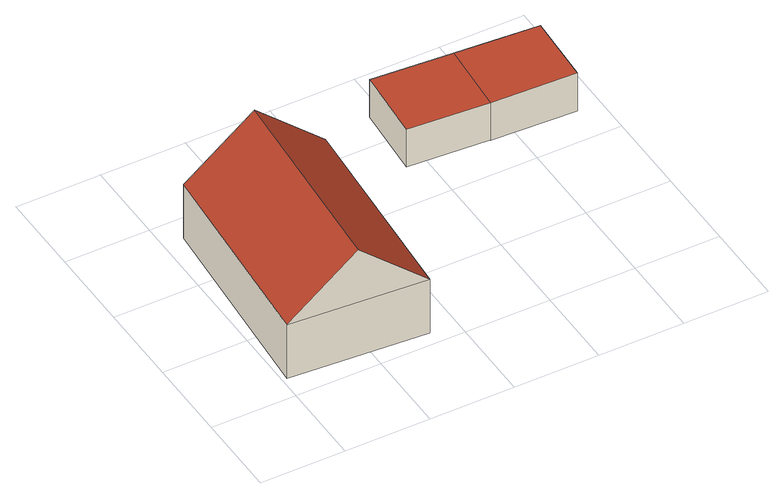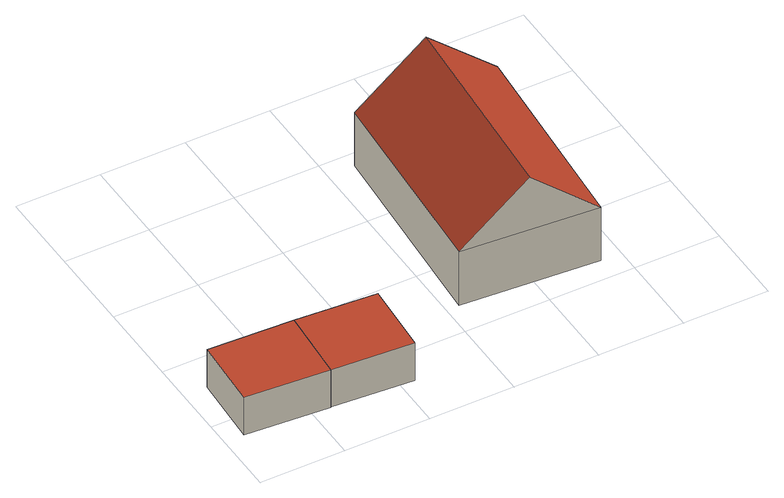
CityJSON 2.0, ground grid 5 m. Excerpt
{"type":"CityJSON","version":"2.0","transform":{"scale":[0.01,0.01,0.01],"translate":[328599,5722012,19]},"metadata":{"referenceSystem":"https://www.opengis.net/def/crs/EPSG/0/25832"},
"CityObjects":{
"building1":{"type":"Building","attributes":{"Geometrietyp2DReferenz":"3000","Gemeindeschluessel":"05170004","function":"31001_2463","roofType":"3100","measuredHeight":7.12},"address":[{"country":"Germany","locality":"Alpen","thoroughfareNumber":"17","thoroughfareName":"Vockenweg"}],"geometry":[{"type":"Solid","lod":"2","boundaries":[[[[0,1,2,3]],[[4,5,1,0]],[[6,7,5,4]],[[3,2,7,6]],[[0,8,4]],[[6,9,3]],[[3,9,8,0]],[[4,8,9,6]],[[1,5,7,2]]]],"semantics":{"surfaces":[{"type":"WallSurface"},{"type":"RoofSurface"},{"type":"GroundSurface"}],"values":[[0,0,0,0,0,0,1,1,2]]}}]},
"building2":{"type":"Building","attributes":{"Geometrietyp2DReferenz":"3000","Gemeindeschluessel":"05170004","function":"31001_2723","roofType":"1000","measuredHeight":2.52},"address":[{"country":"Germany","locality":"Alpen","thoroughfareNumber":"17","thoroughfareName":"Vockenweg"}],"geometry":[{"type":"Solid","lod":"2","boundaries":[[[[10,11,12,13]],[[14,15,11,10]],[[16,17,15,14]],[[13,12,17,16]],[[14,10,13,16]],[[11,15,17,12]]]],"semantics":{"surfaces":[{"type":"WallSurface"},{"type":"RoofSurface"},{"type":"GroundSurface"}],"values":[[0,0,0,0,1,2]]}}]},
"building3":{"type":"Building","attributes":{"Geometrietyp2DReferenz":"3000","Gemeindeschluessel":"05170004","function":"51009_1610","roofType":"1000","measuredHeight":2.54},"geometry":[{"type":"Solid","lod":"2","boundaries":[[[[18,19,20,21]],[[10,22,19,18]],[[13,23,22,10]],[[21,20,23,13]],[[10,18,21,13]],[[19,22,23,20]]]],"semantics":{"surfaces":[{"type":"WallSurface"},{"type":"RoofSurface"},{"type":"GroundSurface"}],"values":[[0,0,0,0,1,2]]}}]}
},
"vertices":[
[839,86,384],[839,86,24],[926,1303,24],[926,1303,384],[27,141,384],[27,141,24],[121,1361,384],[121,1361,24],[433,113,736],[523,1332,736],
[1862,1236,279],[1862,1236,27],[1893,1668,27],[1893,1668,279],[1385,1270,279],[1385,1270,27],[1415,1703,279],[1415,1703,27],
[2362,1215,279],[2362,1215,26],[2385,1635,26],[2385,1635,279],[1862,1236,26],[1893,1668,26]
]}
